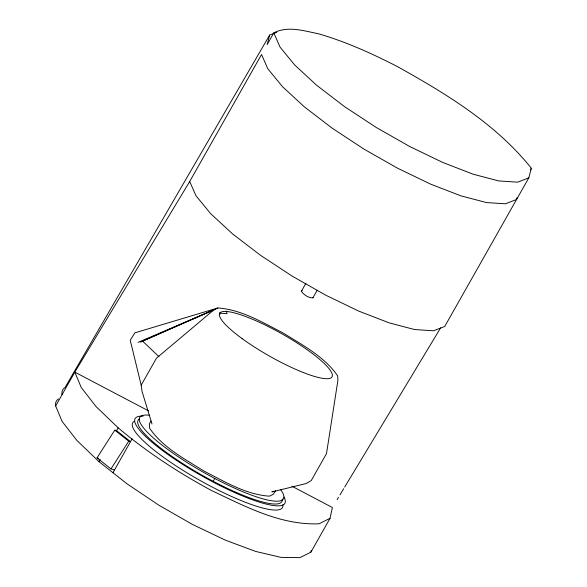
<?xml version="1.0" encoding="UTF-8"?>
<svg xmlns="http://www.w3.org/2000/svg" width="587" height="587" viewBox="0 0 587 587"><rect width="100%" height="100%" fill="white"/><g stroke="black" fill="none" stroke-linecap="round" stroke-linejoin="round"><path stroke-width="0.88" d="M58.583 398.911A147.183 29.093 29.5 0 0 55.662 405.984L62.097 421.415L76.875 440.411L98.983 461.676L126.917 483.754L158.769 505.143L192.367 524.389L225.43 540.179L255.697 551.442L281.107 557.401L299.928 557.65L310.883 552.176L311.242 550.518M310.883 552.176L330.041 518.314L332.374 507.498L291.878 486.212M276.815 32.263L269.66 35.044L267.129 44.634L273.784 32.879C287.872 25.586 304.007 30.913 318.55 33.797C345.912 41.736 371.931 53.498 397.23 66.478C446.193 93.788 495.934 123.864 531.338 168.256L528.814 177.846L444.726 326.467L433.595 330.789L414.62 329.556L389.093 322.843L358.752 311.11L325.668 295.158L292.091 276.066L260.312 255.154L232.503 233.831L210.542 213.551L195.948 195.706L189.696 181.5L261.545 54.51L267.797 68.716L282.391 86.568L304.345 106.841L332.161 128.164L363.933 149.083L397.509 168.168L430.594 184.12L460.934 195.853L486.462 202.566L505.444 203.806L516.575 199.477L517.03 197.738M305.886 283.22L301.417 291.35C303.853 294.887 308.535 297.991 312.878 297.866L317.229 290.169M312.878 297.866L312.996 297.433M55.662 405.984L74.82 372.121L189.696 181.5M151.996 423.99L142.017 391.346L141.188 385.167L156.48 358.143L213.859 309.892L217.843 307.962C241.455 309.576 262.506 322.461 283.132 332.976C302.576 345.215 324.398 356.514 337.679 375.915L337.921 380.244L326.511 453.575L311.227 480.592L306.253 483.527L271.832 491.935L273.425 491.165M98.983 461.676L100.186 459.555M114.546 469.894L110.994 468.91L97.031 457.875L114.773 430.146L116.549 430.631L118.148 427.813L96.041 406.549L81.263 387.552L74.82 372.121L148.518 410.856M112.953 472.711L132.112 438.849M150.962 421.07L149.362 423.887L149.604 428.216C162.885 447.624 184.7 458.924 204.151 471.163C224.777 481.678 245.821 494.562 269.433 496.169L273.425 494.239L275.42 490.71M213.169 481.289L214.761 478.464M530.45 169.819L531.338 168.256M269.66 35.044L64.966 387.625A147.183 29.093 29.5 0 0 62.046 394.699M337.099 499.647L338.523 497.299M339.939 494.944L343.718 488.67M344.664 487.1L440.639 327.854M110.994 468.91L128.736 441.182L130.512 441.673L116.549 430.631M330.041 518.314L319.086 523.787C280.667 525.387 245.3 506.478 211.525 490.527C178.463 472.674 146.911 452.041 118.148 427.813M138.018 342.404L213.859 309.892L140.572 342.008L217.843 307.962L134.885 332.844L130.241 340.262L141.188 385.167M528.814 177.846L517.683 182.168L498.708 180.928L473.181 174.222L442.84 162.482L409.748 146.53L376.179 127.445L344.4 106.533L316.584 85.21L294.63 64.93L280.036 47.085L273.784 32.879M301.527 290.917L302.034 290.726M220.008 313.15L227.074 313.678L226.428 311.117M97.031 457.875L98.447 458.264M114.773 430.146L128.736 441.182M143.125 341.605L159.033 356.779M219.384 312.9L219.898 314.551M282.244 498.935A82.591 16.326 29.5 0 1 203.711 476.152A82.591 16.326 29.5 0 1 139.368 419.008M280.557 489.558A82.591 16.326 29.5 0 1 202.963 472.014A82.591 16.326 29.5 0 1 149.729 415.258M283.983 497.035A86.032 17.001 29.5 0 1 199.096 474.325A86.032 17.001 29.5 0 1 143.147 416.11M282.861 504.754A86.032 17.001 29.5 0 1 201.048 481.024A86.032 17.001 29.5 0 1 134.027 421.495M242.167 338.64A64.497 12.745 29.5 0 0 331.993 376.883A64.497 12.745 29.5 0 0 253.511 319.688A64.497 12.745 29.5 0 0 242.167 338.64"/></g></svg>
